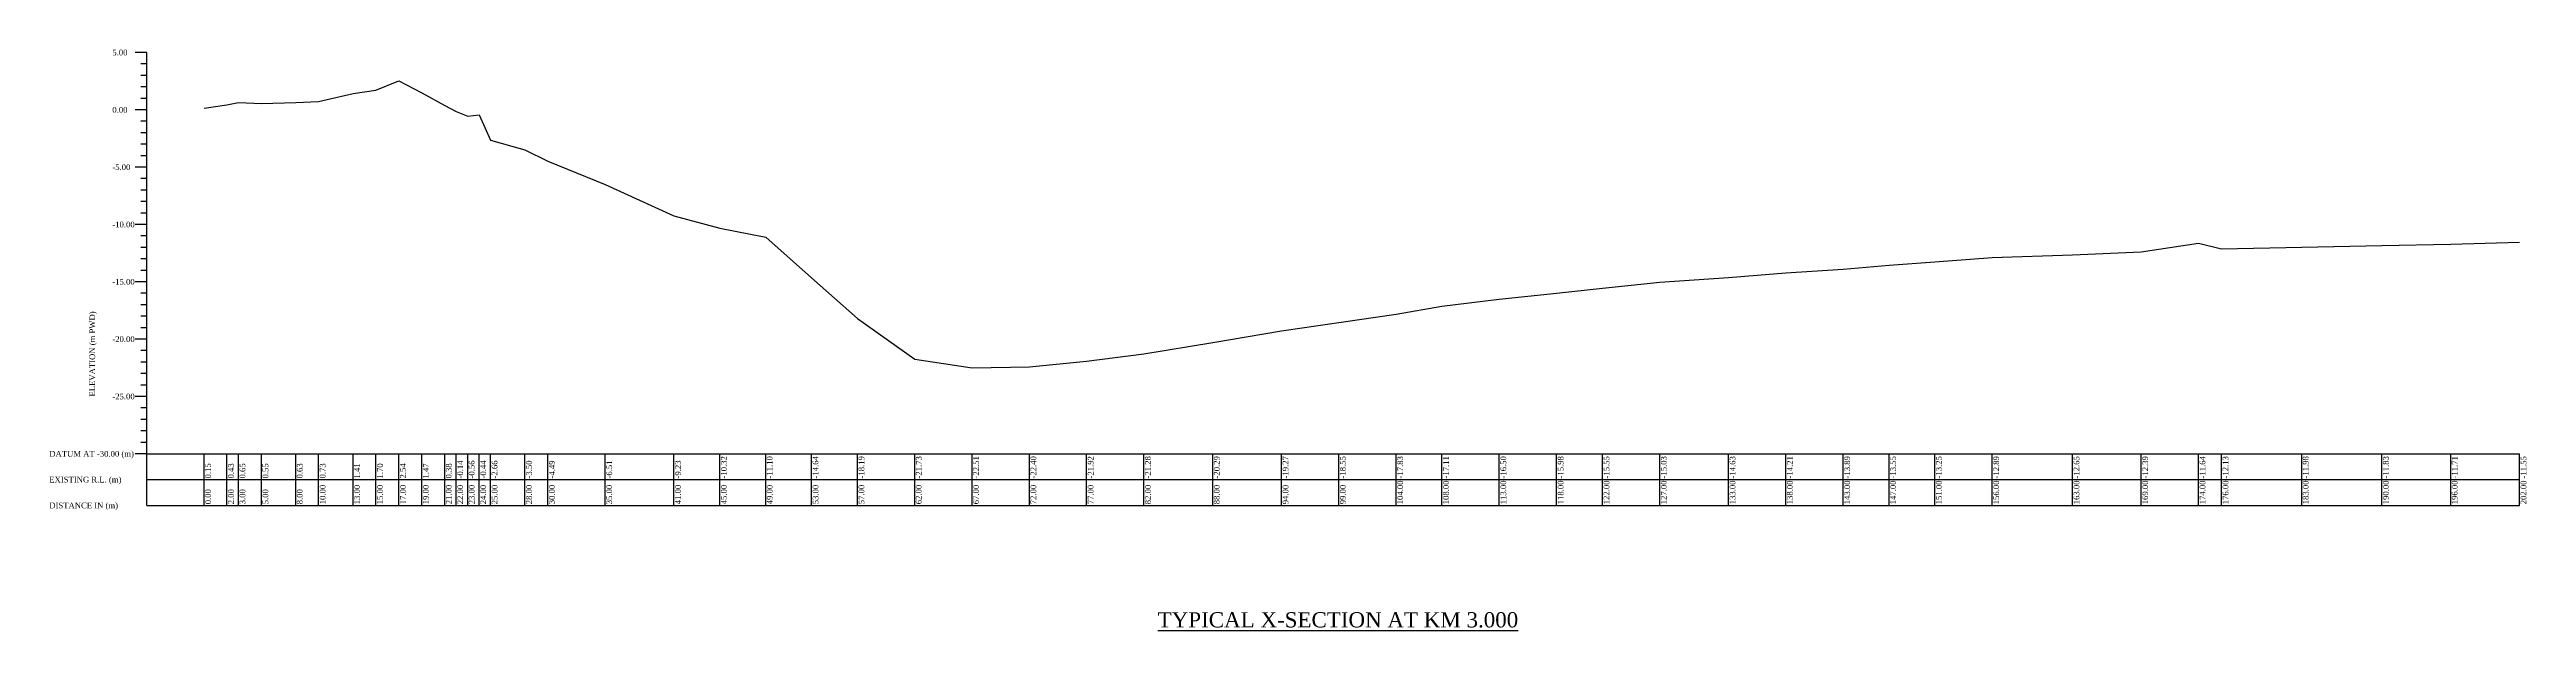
# Model space of a CAD drawing. Header units: metres. Extents: x -1354 to 3686, y -9962 to -7697.
# Drawn here: x -10.2 to 205.9, y -9623.3 to -9572.7 of the extents above; entities that cross this region are included whole.
import ezdxf

# ---------------------------------------------------------------- set-up
doc = ezdxf.new("R2010")
doc.units = ezdxf.units.M
doc.styles.add('liza', font='times.ttf', dxfattribs={"height": 2})
doc.styles.get("Standard").update_dxf_attribs({"font": 'times.ttf'})

msp = doc.modelspace()

# ---------------------------------------------------------------- linework, layer by layer
at = {"color": 3, "linetype": 'Continuous', "lineweight": -3, "ltscale": 0.5}
for p, q in [((-1.724648, -9572.934927), (-2.724648, -9572.934927)), ((-1.724648, -9573.934927), (-2.224648, -9573.934927)), ((-1.724648, -9612.434927), (-1.724648, -9572.934927)), ((-1.724648, -9574.934927), (-2.224648, -9574.934927)), ((-1.724648, -9575.934927), (-2.224648, -9575.934927)), ((-1.724648, -9576.934927), (-2.224648, -9576.934927)), ((-1.724648, -9577.934927), (-2.724648, -9577.934927)), ((-1.724648, -9578.934927), (-2.224648, -9578.934927)), ((-1.724648, -9579.934927), (-2.224648, -9579.934927)), ((-1.724648, -9580.934927), (-2.224648, -9580.934927)), ((-1.724648, -9582.934927), (-2.724648, -9582.934927)), ((-1.724648, -9581.934927), (-2.224648, -9581.934927)), ((-1.724648, -9583.934927), (-2.224648, -9583.934927)), ((-1.724648, -9584.934927), (-2.224648, -9584.934927)), ((-1.724648, -9585.934927), (-2.224648, -9585.934927)), ((-1.724648, -9586.934927), (-2.224648, -9586.934927)), ((-1.724648, -9587.934927), (-2.724648, -9587.934927)), ((-1.724648, -9588.934927), (-2.224648, -9588.934927)), ((-1.724648, -9589.934927), (-2.224648, -9589.934927)), ((-1.724648, -9590.934927), (-2.224648, -9590.934927)), ((-1.724648, -9591.934927), (-2.224648, -9591.934927)), ((-1.724648, -9592.934927), (-2.724648, -9592.934927)), ((-1.724648, -9593.934927), (-2.224648, -9593.934927)), ((-1.724648, -9594.934927), (-2.224648, -9594.934927)), ((-1.724648, -9595.934927), (-2.224648, -9595.934927)), ((-1.724648, -9597.934927), (-2.724648, -9597.934927)), ((-1.724648, -9596.934927), (-2.224648, -9596.934927)), ((-1.724648, -9598.934927), (-2.224648, -9598.934927)), ((-1.724648, -9599.934927), (-2.224648, -9599.934927)), ((-1.724648, -9602.934927), (-2.724648, -9602.934927)), ((-1.724648, -9600.934927), (-2.224648, -9600.934927)), ((-1.724648, -9601.934927), (-2.224648, -9601.934927)), ((-1.724648, -9603.934927), (-2.224648, -9603.934927)), ((-1.724648, -9604.934927), (-2.224648, -9604.934927)), ((-1.724648, -9605.934927), (-2.224648, -9605.934927)), ((-1.724648, -9606.934927), (-2.224648, -9606.934927)), ((-1.724648, -9607.934927), (-2.724648, -9607.934927)), ((-1.724648, -9607.934927), (205.275352, -9607.934927)), ((3.275352, -9612.434927), (3.275352, -9607.934927)), ((5.275352, -9612.434927), (5.275352, -9607.934927)), ((6.275352, -9612.434927), (6.275352, -9607.934927)), ((8.275352, -9612.434927), (8.275352, -9607.934927)), ((11.275352, -9612.434927), (11.275352, -9607.934927)), ((13.275352, -9612.434927), (13.275352, -9607.934927)), ((16.275352, -9612.434927), (16.275352, -9607.934927)), ((18.275352, -9612.434927), (18.275352, -9607.934927)), ((20.275352, -9612.434927), (20.275352, -9607.934927)), ((22.275352, -9612.434927), (22.275352, -9607.934927)), ((24.275352, -9612.434927), (24.275352, -9607.934927)), ((25.275352, -9612.434927), (25.275352, -9607.934927)), ((26.275352, -9612.434927), (26.275352, -9607.934927)), ((27.275352, -9612.434927), (27.275352, -9607.934927)), ((28.275352, -9612.434927), (28.275352, -9607.934927)), ((31.275352, -9612.434927), (31.275352, -9607.934927)), ((33.275352, -9612.434927), (33.275352, -9607.934927)), ((38.275352, -9612.434927), (38.275352, -9607.934927)), ((44.275352, -9612.434927), (44.275352, -9607.934927)), ((48.275352, -9612.434927), (48.275352, -9607.934927)), ((52.275352, -9612.434927), (52.275352, -9607.934927)), ((56.275352, -9612.434927), (56.275352, -9607.934927)), ((60.275352, -9612.434927), (60.275352, -9607.934927)), ((65.275352, -9612.434927), (65.275352, -9607.934927)), ((70.275352, -9612.434927), (70.275352, -9607.934927)), ((75.275352, -9612.434927), (75.275352, -9607.934927)), ((80.275352, -9612.434927), (80.275352, -9607.934927)), ((85.275352, -9612.434927), (85.275352, -9607.934927)), ((91.275352, -9612.434927), (91.275352, -9607.934927)), ((97.275352, -9612.434927), (97.275352, -9607.934927)), ((102.275352, -9612.434927), (102.275352, -9607.934927)), ((107.275352, -9612.434927), (107.275352, -9607.934927)), ((111.275352, -9612.434927), (111.275352, -9607.934927)), ((116.275352, -9612.434927), (116.275352, -9607.934927)), ((121.275352, -9612.434927), (121.275352, -9607.934927)), ((125.275352, -9612.434927), (125.275352, -9607.934927)), ((130.275352, -9612.434927), (130.275352, -9607.934927)), ((136.275352, -9612.434927), (136.275352, -9607.934927)), ((141.275352, -9612.434927), (141.275352, -9607.934927)), ((146.275352, -9612.434927), (146.275352, -9607.934927)), ((150.275352, -9612.434927), (150.275352, -9607.934927)), ((154.275352, -9612.434927), (154.275352, -9607.934927)), ((159.275352, -9612.434927), (159.275352, -9607.934927)), ((166.275352, -9612.434927), (166.275352, -9607.934927)), ((172.275352, -9612.434927), (172.275352, -9607.934927)), ((177.275352, -9612.434927), (177.275352, -9607.934927)), ((179.275352, -9612.434927), (179.275352, -9607.934927)), ((186.275352, -9612.434927), (186.275352, -9607.934927)), ((193.275352, -9612.434927), (193.275352, -9607.934927)), ((199.275352, -9612.434927), (199.275352, -9607.934927)), ((205.275352, -9612.434927), (205.275352, -9607.934927)), ((-1.724648, -9610.184927), (205.275352, -9610.184927)), ((-1.724648, -9612.434927), (205.275352, -9612.434927))]:
    msp.add_line(p, q, dxfattribs=at)
msp.add_lwpolyline([(3.275352, -9577.782927), (5.275352, -9577.502927), (6.275352, -9577.282927), (8.275352, -9577.382927), (11.275352, -9577.302927), (13.275352, -9577.202927), (16.275352, -9576.519927), (18.275352, -9576.230927), (20.275352, -9575.396927), (22.275352, -9576.459927), (24.275352, -9577.552927), (25.275352, -9578.072927), (26.275352, -9578.492927), (27.275352, -9578.372927), (28.275352, -9580.592927), (31.275352, -9581.434927), (33.275352, -9582.424927), (38.275352, -9584.444927), (44.275352, -9587.164927), (48.275352, -9588.254927), (52.275352, -9589.034927), (56.275352, -9592.574927), (60.275352, -9596.124927), (65.275352, -9599.664927), (70.275352, -9600.444927), (75.275352, -9600.334927), (80.275352, -9599.854927), (85.275352, -9599.214927), (91.275352, -9598.224927), (97.275352, -9597.204927), (102.275352, -9596.484927), (107.275352, -9595.764927), (111.275352, -9595.044927), (116.275352, -9594.434927), (121.275352, -9593.914927), (125.275352, -9593.484927), (130.275352, -9592.964927), (136.275352, -9592.564927), (141.275352, -9592.144927), (146.275352, -9591.824927), (150.275352, -9591.484927), (154.275352, -9591.184927), (159.275352, -9590.824927), (166.275352, -9590.584927), (172.275352, -9590.324927), (177.275352, -9589.574927), (179.275352, -9590.064927), (186.275352, -9589.914927), (193.275352, -9589.764927), (199.275352, -9589.644927), (205.275352, -9589.484927)], dxfattribs=at)

# ---------------------------------------------------------------- texts
at = {"color": 3, "linetype": 'Continuous', "lineweight": -3, "ltscale": 0.5, "char_height": 0.5, "attachment_point": 1, "style": 'liza'}
for s, insert, width in [('5.00', (-4.724648, -9572.684927), 2), ('0.00', (-4.724648, -9577.684927), 2), ('-5.00', (-4.724648, -9582.684927), 2), ('-10.00', (-4.724648, -9587.684927), 2), ('-15.00', (-4.724648, -9592.684927), 2), ('-20.00', (-4.724648, -9597.684927), 2), ('-25.00', (-4.724648, -9602.684927), 2), ('DATUM AT -30.00 (m)', (-10.224648, -9607.684927), 7.5), ('EXISTING R.L. (m)', (-10.224648, -9609.934927), 7.5), ('DISTANCE IN (m)', (-10.224648, -9612.184927), 7.5)]:
    msp.add_mtext(s, dxfattribs=dict(at, insert=insert, width=width))
at = {"color": 3, "linetype": 'Continuous', "lineweight": -3, "ltscale": 0.5, "char_height": 0.5, "attachment_point": 1, "rotation": 90, "style": 'liza'}
for s, insert, width in [('ELEVATION (m PWD)', (-6.724648, -9602.934927), 10), ('0.15', (3.375352, -9610.084927), 2.15), ('0.43', (5.375352, -9610.084927), 2.15), ('0.65', (6.375352, -9610.084927), 2.15), ('0.55', (8.375352, -9610.084927), 2.15), ('0.63', (11.375352, -9610.084927), 2.15), ('0.73', (13.375352, -9610.084927), 2.15), ('1.41', (16.375352, -9610.084927), 2.15), ('1.70', (18.375352, -9610.084927), 2.15), ('2.54', (20.375352, -9610.084927), 2.15), ('1.47', (22.375352, -9610.084927), 2.15), ('0.38', (24.375352, -9610.084927), 2.15), ('-0.14', (25.375352, -9610.084927), 2.15), ('-0.56', (26.375352, -9610.084927), 2.15), ('-0.44', (27.375352, -9610.084927), 2.15), ('-2.66', (28.375352, -9610.084927), 2.15), ('-3.50', (31.375352, -9610.084927), 2.15), ('-4.49', (33.375352, -9610.084927), 2.15), ('-6.51', (38.375352, -9610.084927), 2.15), ('-9.23', (44.375352, -9610.084927), 2.15), ('-10.32', (48.375352, -9610.084927), 2.15), ('-11.10', (52.375352, -9610.084927), 2.15), ('-14.64', (56.375352, -9610.084927), 2.15), ('-18.19', (60.375352, -9610.084927), 2.15), ('-21.73', (65.375352, -9610.084927), 2.15), ('-22.51', (70.375352, -9610.084927), 2.15), ('-22.40', (75.375352, -9610.084927), 2.15), ('-21.92', (80.375352, -9610.084927), 2.15), ('-21.28', (85.375352, -9610.084927), 2.15), ('-20.29', (91.375352, -9610.084927), 2.15), ('-19.27', (97.375352, -9610.084927), 2.15), ('-18.55', (102.375352, -9610.084927), 2.15), ('-17.83', (107.375352, -9610.084927), 2.15), ('-17.11', (111.375352, -9610.084927), 2.15), ('-16.50', (116.375352, -9610.084927), 2.15), ('-15.98', (121.375352, -9610.084927), 2.15), ('-15.55', (125.375352, -9610.084927), 2.15), ('-15.03', (130.375352, -9610.084927), 2.15), ('-14.63', (136.375352, -9610.084927), 2.15), ('-14.21', (141.375352, -9610.084927), 2.15), ('-13.89', (146.375352, -9610.084927), 2.15), ('-13.55', (150.375352, -9610.084927), 2.15), ('-13.25', (154.375352, -9610.084927), 2.15), ('-12.89', (159.375352, -9610.084927), 2.15), ('-12.65', (166.375352, -9610.084927), 2.15), ('-12.39', (172.375352, -9610.084927), 2.15), ('-11.64', (177.375352, -9610.084927), 2.15), ('-12.13', (179.375352, -9610.084927), 2.15), ('-11.98', (186.375352, -9610.084927), 2.15), ('-11.83', (193.375352, -9610.084927), 2.15), ('-11.71', (199.375352, -9610.084927), 2.15), ('-11.55', (205.375352, -9610.084927), 2.15), ('0.00', (3.375352, -9612.334927), 2.15), ('2.00', (5.375352, -9612.334927), 2.15), ('3.00', (6.375352, -9612.334927), 2.15), ('5.00', (8.375352, -9612.334927), 2.15), ('8.00', (11.375352, -9612.334927), 2.15), ('10.00', (13.375352, -9612.334927), 2.15), ('13.00', (16.375352, -9612.334927), 2.15), ('15.00', (18.375352, -9612.334927), 2.15), ('17.00', (20.375352, -9612.334927), 2.15), ('19.00', (22.375352, -9612.334927), 2.15), ('21.00', (24.375352, -9612.334927), 2.15), ('22.00', (25.375352, -9612.334927), 2.15), ('23.00', (26.375352, -9612.334927), 2.15), ('24.00', (27.375352, -9612.334927), 2.15), ('25.00', (28.375352, -9612.334927), 2.15), ('28.00', (31.375352, -9612.334927), 2.15), ('30.00', (33.375352, -9612.334927), 2.15), ('35.00', (38.375352, -9612.334927), 2.15), ('41.00', (44.375352, -9612.334927), 2.15), ('45.00', (48.375352, -9612.334927), 2.15), ('49.00', (52.375352, -9612.334927), 2.15), ('53.00', (56.375352, -9612.334927), 2.15), ('57.00', (60.375352, -9612.334927), 2.15), ('62.00', (65.375352, -9612.334927), 2.15), ('67.00', (70.375352, -9612.334927), 2.15), ('72.00', (75.375352, -9612.334927), 2.15), ('77.00', (80.375352, -9612.334927), 2.15), ('82.00', (85.375352, -9612.334927), 2.15), ('88.00', (91.375352, -9612.334927), 2.15), ('94.00', (97.375352, -9612.334927), 2.15), ('99.00', (102.375352, -9612.334927), 2.15), ('104.00', (107.375352, -9612.334927), 2.15), ('108.00', (111.375352, -9612.334927), 2.15), ('113.00', (116.375352, -9612.334927), 2.15), ('118.00', (121.375352, -9612.334927), 2.15), ('122.00', (125.375352, -9612.334927), 2.15), ('127.00', (130.375352, -9612.334927), 2.15), ('133.00', (136.375352, -9612.334927), 2.15), ('138.00', (141.375352, -9612.334927), 2.15), ('143.00', (146.375352, -9612.334927), 2.15), ('147.00', (150.375352, -9612.334927), 2.15), ('151.00', (154.375352, -9612.334927), 2.15), ('156.00', (159.375352, -9612.334927), 2.15), ('163.00', (166.375352, -9612.334927), 2.15), ('169.00', (172.375352, -9612.334927), 2.15), ('174.00', (177.375352, -9612.334927), 2.15), ('176.00', (179.375352, -9612.334927), 2.15), ('183.00', (186.375352, -9612.334927), 2.15), ('190.00', (193.375352, -9612.334927), 2.15), ('196.00', (199.375352, -9612.334927), 2.15), ('202.00', (205.375352, -9612.334927), 2.15)]:
    msp.add_mtext(s, dxfattribs=dict(at, insert=insert, width=width))
at = {"color": 0, "linetype": 'ByBlock', "lineweight": 30, "insert": (86.473784, -9621.744528), "char_height": 1.32684107, "width": 81.78181267, "attachment_point": 1}
msp.add_mtext('{\\LTYPICAL X-SECTION AT KM 3.000}', dxfattribs=at)

doc.saveas('drawing.dxf')
